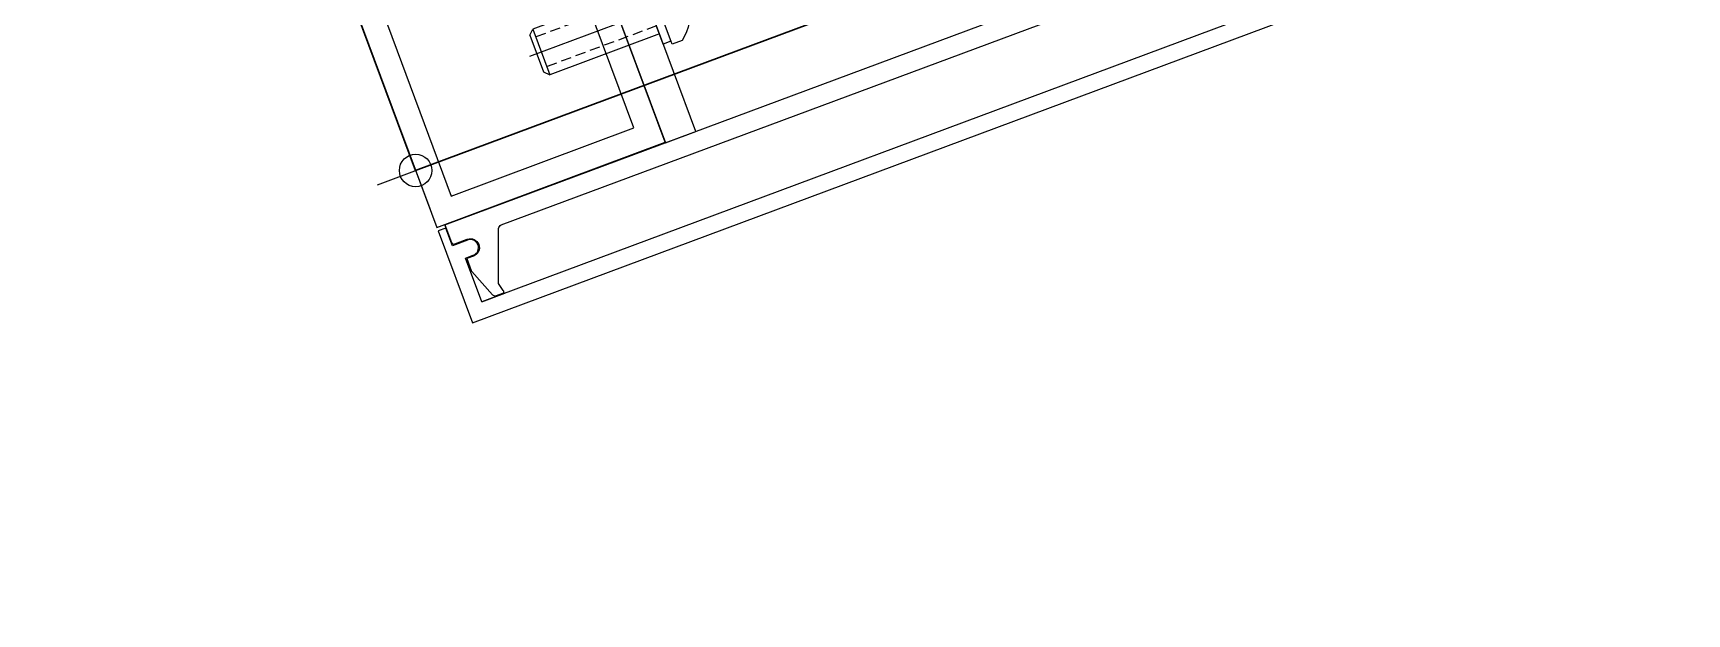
# Model space of a CAD drawing. Extents: x 12199666 to 24617114, y 1197707 to 2548648.
# Drawn here: x 12318240.4 to 12318443.9, y 1245755.1 to 1245826.6 of the extents above; entities that cross this region are included whole.
import ezdxf

# ---------------------------------------------------------------- set-up
doc = ezdxf.new("R2010")
doc.units = 0
doc.header["$LTSCALE"] = 10
doc.header["$MEASUREMENT"] = 0
for name, pattern in [('TX-PLAN-T1-F11$0$CENTER', [2, 1.25, -0.25, 0.25, -0.25]), ('TX-PLAN-T1-F11$0$CENTER2', [1.125, 0.75, -0.125, 0.125, -0.125]), ('TX-PLAN-T1-F11$0$CONTINOUS', [0]), ('TX-PLAN-T1-F11$0$HIDDEN', [0.375, 0.25, -0.125])]:
    doc.linetypes.add(name, pattern=pattern)
doc.layers.add('TX-PLAN-T1-F11$0$_EDO-ALUMINIUM-SECTION', color=90, linetype='Continuous', lineweight=30)
doc.layers.add('TX-PLAN-T1-F11$0$幕墙线', color=114, linetype='Continuous', lineweight=30)
for name, color, linetype in [('TX-PLAN-T1-F11$0$F-Alum', 4, 'Continuous'), ('TX-PLAN-T1-F11$0$F-dim', 1, 'Continuous'), ('TX-PLAN-T1-F11$0$F_MISC', 8, 'Continuous'), ('TX-PLAN-T1-F11$0$中心线', 1, 'TX-PLAN-T1-F11$0$CENTER2'), ('TX-PLAN-T1-F11$0$虚线', 8, 'TX-PLAN-T1-F11$0$HIDDEN'), ('TX-PLAN-T1-F11$0$螺栓钉类', 241, 'Continuous')]:
    doc.layers.add(name, color=color, linetype=linetype)

# ---------------------------------------------------------------- blocks, each defined once
blk = doc.blocks.new('TX-PLAN-T1-F11$0$A$C3FFC0167')
at = {"layer": 'TX-PLAN-T1-F11$0$F-dim'}
for p, q in [((0, 5), (0, -5)), ((-5, 0), (5, 0))]:
    blk.add_line(p, q, dxfattribs=at)
blk.add_circle((0, 0), 2, dxfattribs=at)
blk = doc.blocks.new('*U172')
at = {"layer": 'TX-PLAN-T1-F11$0$中心线', "color": 1, "linetype": 'TX-PLAN-T1-F11$0$CENTER', "ltscale": 2.357947691000002}
blk.add_line((-4.263256414560601e-14, 15.90048662063384), (1.4210854715202e-14, -4.956409502317115), dxfattribs=at)
at = {"layer": 'TX-PLAN-T1-F11$0$虚线', "linetype": 'TX-PLAN-T1-F11$0$HIDDEN', "ltscale": 0.5}
for p, q in [((-1.948286311568509, 1.13686837721616e-13), (-1.948286311568566, 15.00000000000011)), ((1.948286311568523, 1.13686837721616e-13), (1.948286311568481, 15.00000000000011))]:
    blk.add_line(p, q, dxfattribs=at)
at = {"layer": 'TX-PLAN-T1-F11$0$螺栓钉类', "color": 241, "linetype": 'Continuous'}
for p, q in [((-2.40807576862025, 15.00000000000011), (-2.999791744951651, 14.40828402366867)), ((2.999791744951594, 14.40828402366867), (-2.999791744951636, 14.40828402366867)), ((-2.999791744951622, 1.13686837721616e-13), (-2.999791744951651, 14.40828402366867)), ((2.408075768620179, 15.00000000000011), (-2.408075768620321, 15)), ((2.408075768620179, 15.00000000000011), (2.999791744951594, 14.40828402366867)), ((2.999791744951636, 1.13686837721616e-13), (2.999791744951594, 14.40828402366867)), ((-0.9100693464279175, -1), (0.5333063006401062, 0)), ((0.2446311712265015, -1), (1.688006818294525, 0))]:
    blk.add_line(p, q, dxfattribs=at)
blk.add_lwpolyline([(4.350000023841858, 0), (4.350000023841858, -1), (-4.350000023841858, -1), (-4.350000023841858, 0)], close=True, dxfattribs=at)
blk.add_lwpolyline([(-4.75, -1), (4.75, -1), (4.75, -2.319999992847443, -0.2072557309237045), (0.6600000262260437, -4.663157165050507), (0.6600000262260437, -3.379999995231628), (-0.6600000262260437, -3.379999995231628), (-0.6600000262260437, -4.663157165050507, -0.2072557309237047), (-4.75, -2.319999992847443)], format="xyb", close=True, dxfattribs=at)
blk = doc.blocks.new('TX-PLAN-T1-F11$0$TY001')
at = {"layer": 'TX-PLAN-T1-F11$0$F-Alum'}
blk.add_lwpolyline([(474.8020190792158, -613.0729998739698), (386.1010766436812, -664.3175448094407), (386.1010766464751, -664.3175448104157), (388.6987469606102, -662.8168117939349), (388.6987469585147, -662.8168117909663), (386.1010766441468, -664.317544807418), (383.2264971034601, -659.3418363714445), (384.0923828473315, -658.8415945513989, 1), (383.0918992070947, -657.1098230636417), (381.360127719352, -658.1103067036893), (380.2058037547395, -656.1122477153549), (379.3399180108681, -656.6124895353278), (385.3697887959424, -667.0497999373765), (477.5342742071953, -613.8042877217376)], format="xyb", dxfattribs=at)
at = {"layer": 'TX-PLAN-T1-F11$0$F-Alum', "linetype": 'TX-PLAN-T1-F11$0$CONTINOUS', "ltscale": 15555}
blk.add_lwpolyline([(380.0398544089403, -655.7251176545396), (381.2032953833696, -657.7389575862617, 0.414213562373095), (381.6131336526014, -657.8486507634225), (383.0418750252575, -657.0232344891992, -1), (384.1424070294015, -658.928183125754), (383.3631098598707, -659.3784007638315), (384.1415210517589, -660.7257794256002, 0.1428492727586986), (384.2629231058527, -660.8418938346731), (387.2218380344566, -663.235364015869, 0.2840790438404123), (387.7473373496905, -663.2509740064561), (388.4430282160174, -662.8490576248878, 0.5575365158333588), (388.453131214017, -662.5089473235421), (387.7222566348501, -661.7713922473631), (386.6248848829418, -655.0800004285702, -0.2963790067032196), (386.8719783208799, -654.5943518436106), (467.0768878774252, -608.2581576754019)], format="xyb", dxfattribs=at)
at = {"layer": 'TX-PLAN-T1-F11$0$F-Alum'}
blk.add_lwpolyline([(391.2619891064242, -617.2954965759709), (405.0996182784438, -641.2475240616332), (408.5631612532306, -639.2465567802428), (396.7264993626159, -618.7580722694256), (444.9104555265512, -590.9211086545547), (442.9094882453792, -587.4575656796806)], close=True, dxfattribs=at)
blk.add_lwpolyline([(381.2788209777791, -657.8256456259696), (381.2597441703547, -657.8366667300434), (380.0398544089403, -655.7251176545396), (455.8812394279521, -611.9098305052466), (454.8807539343834, -610.1780535563303), (456.612525985809, -609.1775708921195), (457.6130086500198, -610.909342943618), (474.7123976727016, -601.0306235656317)], dxfattribs=at)
at = {"layer": 'TX-PLAN-T1-F11$0$F-Alum', "flags": 128}
for points in [[(390.0650403141044, -615.2236514189717), (364.0961239619646, -630.2264829897904), (379.1033785305917, -656.2030552287761), (405.0722948824987, -641.2002236579137)], [(388.9681085431948, -619.3220341097767), (368.1945066549815, -631.3234147612529), (380.2003103015013, -652.104672537942), (400.9739121897146, -640.1032918864366)]]:
    blk.add_lwpolyline(points, close=True, dxfattribs=at)
at = {"layer": 'TX-PLAN-T1-F11$0$F_MISC'}
for name, p, rotation in [('*U172', (400.6532278016675, -625.5549759573041), 120.0159999748988), ('TX-PLAN-T1-F11$0$A$C3FFC0167', (375.3649524133652, -649.7320850958495), 30.01599997489868)]:
    blk.add_blockref(name, p, dxfattribs=dict(at, rotation=rotation))
blk = doc.blocks.new('TX-PLAN-T1-F11$0$A$C21521A5F')
at = {"rotation": 90}
blk.add_blockref('TX-PLAN-T1-F11$0$TY001', (388.7170751225203, 21260.21975712478, 0.0004146164392175001), dxfattribs=at)
blk = doc.blocks.new('TX-PLAN-T1-F11$0$标准层幕墙0118')
at = {"color": 3, "rotation": 270}
blk.add_blockref('TX-PLAN-T1-F11$0$A$C21521A5F', (4239.780242875684, -661.2834627595585, -0.0004146164392191649), dxfattribs=at)
blk = doc.blocks.new('TX-PLAN-T1-F11')
at = {"layer": 'TX-PLAN-T1-F11$0$幕墙线'}
blk.add_lwpolyline([(12320853.42358575, 1246069.463993158), (12319874.15551759, 1245556.942988943), (12319504.51685508, 1246263.291677854), (12318287.46267927, 1245809.710601544), (12318025.41949917, 1246512.835058284), (12316808.36415329, 1246059.258099326), (12316546.32246322, 1246762.378557954), (12315329.26860736, 1246308.797600885), (12315067.22542752, 1247011.922057721), (12313850.17157141, 1246558.341100555), (12313588.12839157, 1247261.465557391), (12312371.07304542, 1246807.888598337), (12312109.03135535, 1247511.009056965), (12310891.9774995, 1247057.428099896), (12310629.93431965, 1247760.552556732), (12309412.88046354, 1247306.971599566), (12309150.8372837, 1248010.096056402), (12307933.78342759, 1247556.515099236), (12307671.74024774, 1248259.639556072), (12306454.68639163, 1247806.058598906), (12306192.64321179, 1248509.183055742), (12304975.58935568, 1248055.602098577), (12304713.54617583, 1248758.726555413), (12303496.49231972, 1248305.145598247)], dxfattribs=at)
at = {"layer": 'TX-PLAN-T1-F11$0$_EDO-ALUMINIUM-SECTION', "rotation": 350.4236156863823}
blk.add_blockref('TX-PLAN-T1-F11$0$标准层幕墙0118', (12293055.45042718, 1251790.443008234), dxfattribs=at)

msp = doc.modelspace()

# ---------------------------------------------------------------- block references
msp.add_blockref('TX-PLAN-T1-F11', (0, 0))

doc.saveas('drawing.dxf')
